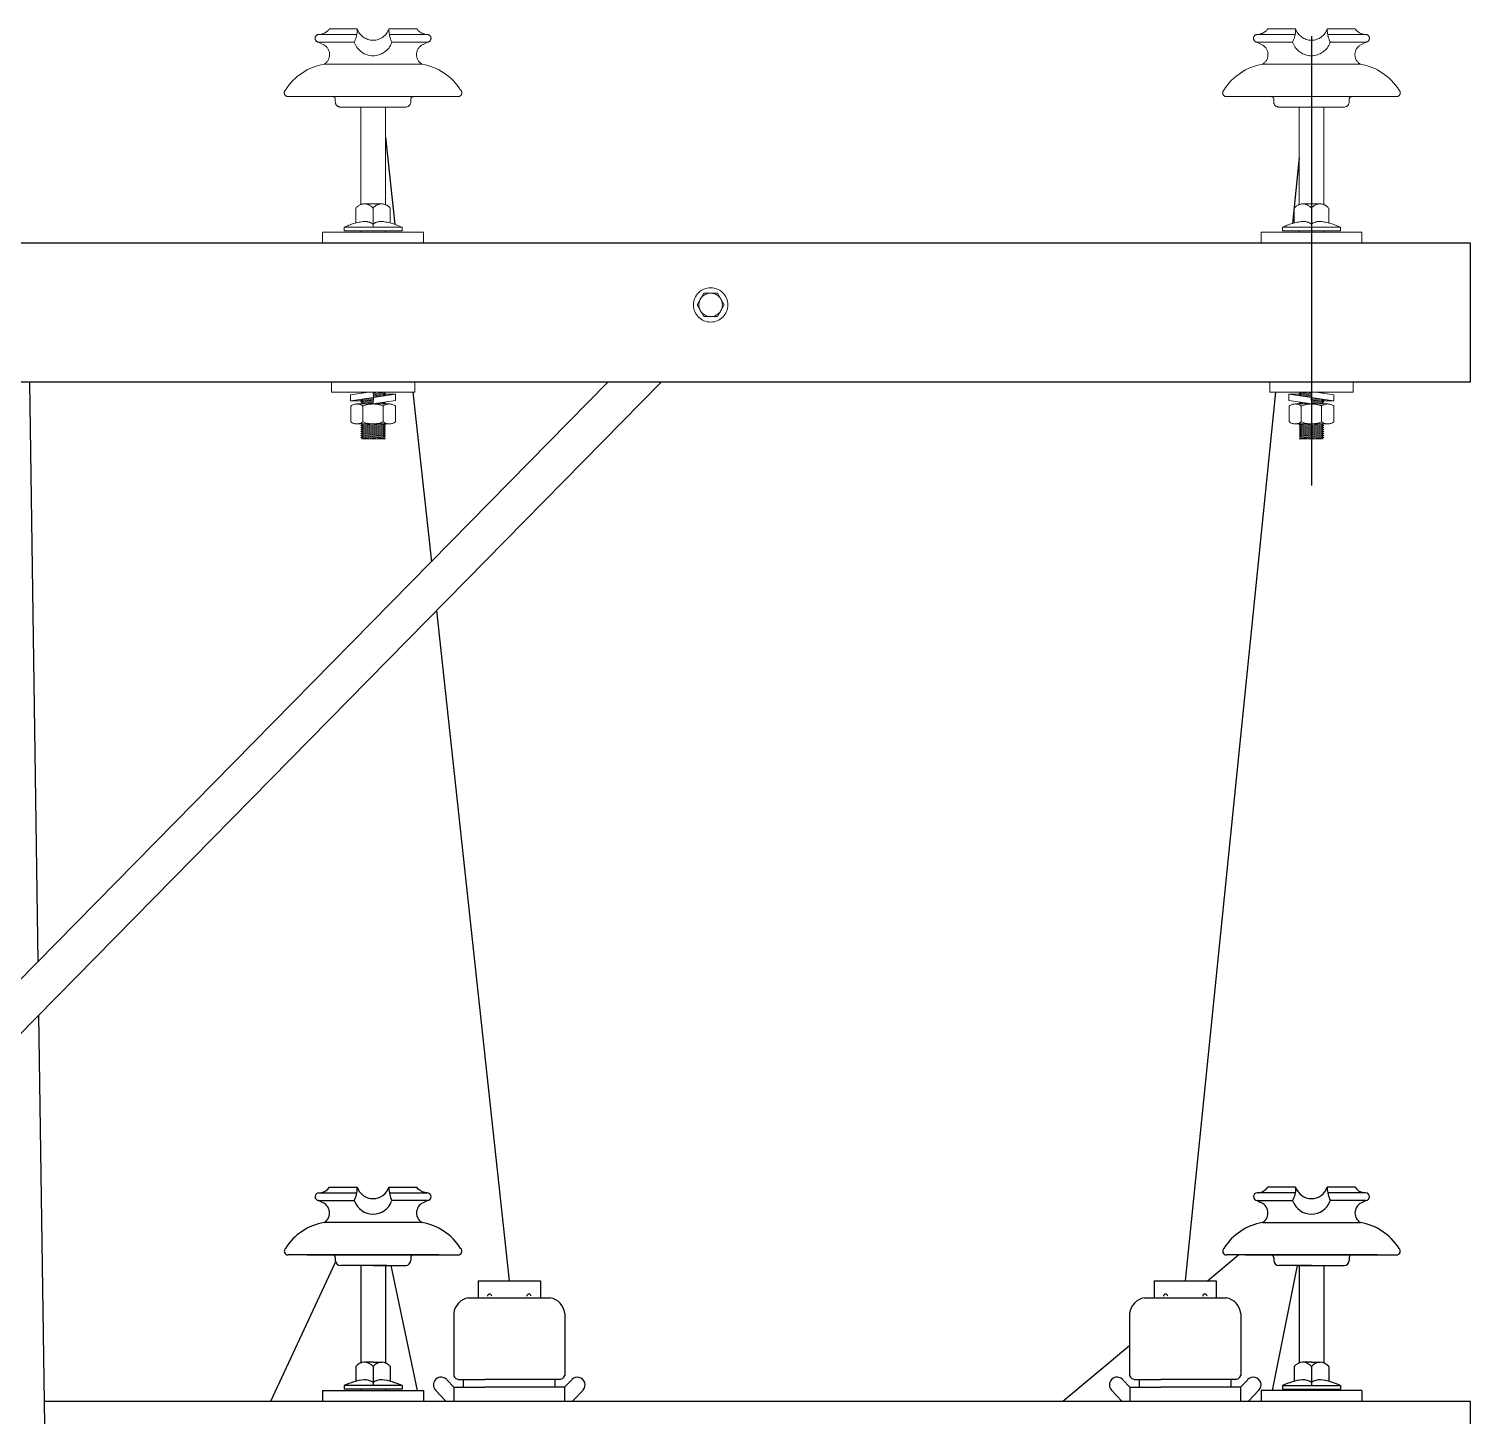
# Model space of a CAD drawing. Header units: millimetres. Extents: x 3057.5 to 3131.2, y 1715.9 to 1738.7.
# Drawn here: x 3125.129 to 3129.399, y 1734.618 to 1738.728 of the extents above; entities that cross this region are included whole.
import ezdxf

# ---------------------------------------------------------------- set-up
doc = ezdxf.new("R2010")
doc.units = ezdxf.units.MM
doc.linetypes.add('ACAD_ISO02W100', pattern=[15, 12, -3])

msp = doc.modelspace()

# ---------------------------------------------------------------- linework, layer by layer
at = {"color": 177, "linetype": 'ACAD_ISO02W100', "lineweight": 13, "ltscale": 0.13, "true_color": 0x293189}
for p, q in [((3126.0191, 1738.7279), (3126.1018, 1738.7279)), ((3126.1018, 1738.7279), (3126.1018, 1738.7254)), ((3126.1956, 1738.7279), (3126.2782, 1738.7279)), ((3128.8816, 1738.7279), (3128.7989, 1738.7279)), ((3128.9753, 1738.7279), (3128.9753, 1738.7254)), ((3129.058, 1738.7279), (3128.9753, 1738.7279)), ((3125.9877, 1738.6883), (3126.0927, 1738.6883)), ((3125.9883, 1738.711), (3125.9956, 1738.7122)), ((3125.9883, 1738.711), (3126.1005, 1738.711)), ((3125.9963, 1738.6831), (3125.9892, 1738.6877)), ((3126.0927, 1738.6883), (3126.0938, 1738.6868)), ((3126.1969, 1738.711), (3126.309, 1738.711)), ((3126.3096, 1738.6883), (3126.2047, 1738.6883)), ((3126.3081, 1738.6877), (3126.3011, 1738.6831)), ((3128.7675, 1738.6883), (3128.8724, 1738.6883)), ((3128.8803, 1738.711), (3128.7681, 1738.711)), ((3128.769, 1738.6877), (3128.776, 1738.6831)), ((3129.0888, 1738.711), (3128.9766, 1738.711)), ((3128.9844, 1738.6883), (3128.9833, 1738.6868)), ((3129.0894, 1738.6883), (3128.9844, 1738.6883)), ((3129.0808, 1738.6831), (3129.0879, 1738.6877)), ((3129.0888, 1738.711), (3129.0815, 1738.7122)), ((3126.2938, 1738.6233), (3126.0035, 1738.6233)), ((3128.7833, 1738.6233), (3129.0736, 1738.6233)), ((3126.1487, 1738.527), (3125.8969, 1738.527)), ((3125.9534, 1738.527), (3126.1487, 1738.527)), ((3126.0369, 1738.5195), (3126.0369, 1738.5112)), ((3126.3439, 1738.527), (3126.1487, 1738.527)), ((3126.1487, 1738.527), (3126.4005, 1738.527)), ((3126.2604, 1738.5195), (3126.2604, 1738.5112)), ((3128.9284, 1738.527), (3128.6766, 1738.527)), ((3128.7332, 1738.527), (3128.9284, 1738.527)), ((3128.8167, 1738.5195), (3128.8167, 1738.5112)), ((3128.9284, 1738.527), (3129.1803, 1738.527)), ((3129.1237, 1738.527), (3128.9284, 1738.527)), ((3129.0402, 1738.5195), (3129.0402, 1738.5112)), ((3126.1487, 1738.4962), (3126.0519, 1738.4962)), ((3126.1487, 1738.4962), (3126.0519, 1738.4962)), ((3126.1894, 1738.4962), (3126.1079, 1738.4962)), ((3126.1894, 1738.4962), (3126.1079, 1738.4962)), ((3126.1122, 1738.4962), (3126.1122, 1738.2073)), ((3126.1487, 1738.4962), (3126.2454, 1738.4962)), ((3126.1487, 1738.4962), (3126.2454, 1738.4962)), ((3126.1852, 1738.4962), (3126.1852, 1738.2073)), ((3128.9284, 1738.4962), (3128.8317, 1738.4962)), ((3128.9284, 1738.4962), (3128.8317, 1738.4962)), ((3128.8877, 1738.4962), (3128.9692, 1738.4962)), ((3128.8877, 1738.4962), (3128.9692, 1738.4962)), ((3128.8919, 1738.4962), (3128.8919, 1738.2073)), ((3128.9284, 1738.4962), (3129.0252, 1738.4962)), ((3128.9284, 1738.4962), (3129.0252, 1738.4962)), ((3128.9649, 1738.4962), (3128.9649, 1738.2073)), ((3126.1122, 1738.3596), (3126.1122, 1738.2073)), ((3126.1852, 1738.3606), (3126.1852, 1738.2073)), ((3126.1487, 1738.2093), (3126.1232, 1738.2093)), ((3126.1487, 1738.2093), (3126.1742, 1738.2093)), ((3128.9284, 1738.2093), (3128.9029, 1738.2093)), ((3128.9284, 1738.2093), (3128.9539, 1738.2093)), ((3126.0977, 1738.1964), (3126.0977, 1738.1527)), ((3126.1487, 1738.1964), (3126.1487, 1738.14)), ((3126.1997, 1738.1964), (3126.1997, 1738.1527)), ((3128.8774, 1738.1964), (3128.8774, 1738.1527)), ((3128.9284, 1738.1964), (3128.9284, 1738.14)), ((3128.9795, 1738.1964), (3128.9795, 1738.1527)), ((3125.9993, 1738.1251), (3125.9993, 1738.0955)), ((3125.9993, 1738.1251), (3126.298, 1738.1251)), ((3126.0629, 1738.14), (3126.0629, 1738.1293)), ((3126.2344, 1738.14), (3126.0629, 1738.14)), ((3126.2344, 1738.1293), (3126.0629, 1738.1293)), ((3126.1122, 1738.1293), (3126.1122, 1738.1251)), ((3126.1852, 1738.1293), (3126.1852, 1738.1251)), ((3126.2344, 1738.14), (3126.2344, 1738.1293)), ((3126.298, 1738.1251), (3126.298, 1738.0955)), ((3128.7791, 1738.1251), (3128.7791, 1738.0955)), ((3129.0778, 1738.1251), (3128.7791, 1738.1251)), ((3128.8427, 1738.14), (3129.0142, 1738.14)), ((3128.8427, 1738.14), (3128.8427, 1738.1293)), ((3128.8427, 1738.1293), (3129.0142, 1738.1293)), ((3128.8919, 1738.1293), (3128.8919, 1738.1251)), ((3128.9649, 1738.1293), (3128.9649, 1738.1251)), ((3129.0142, 1738.14), (3129.0142, 1738.1293)), ((3129.0778, 1738.1251), (3129.0778, 1738.0955)), ((3127.1286, 1737.9447), (3127.1086, 1737.9101)), ((3127.1086, 1737.9101), (3127.1286, 1737.8754)), ((3127.1686, 1737.9447), (3127.1286, 1737.9447)), ((3127.1886, 1737.9101), (3127.1686, 1737.9447)), ((3127.1686, 1737.8754), (3127.1886, 1737.9101)), ((3127.1286, 1737.8754), (3127.1686, 1737.8754)), ((3126.0253, 1737.6518), (3126.0253, 1737.6811)), ((3126.272, 1737.6518), (3126.0253, 1737.6518)), ((3126.1357, 1737.6518), (3126.082, 1737.644)), ((3126.1169, 1737.6491), (3126.1127, 1737.6518)), ((3126.1253, 1737.6503), (3126.1146, 1737.6518)), ((3126.1488, 1737.6518), (3126.1498, 1737.636)), ((3126.1794, 1737.6456), (3126.1489, 1737.6499)), ((3126.1852, 1737.6477), (3126.1559, 1737.6518)), ((3126.1794, 1737.6514), (3126.1766, 1737.6518)), ((3126.1794, 1737.6514), (3126.1805, 1737.6518)), ((3126.1852, 1737.6477), (3126.1794, 1737.6514)), ((3126.272, 1737.6518), (3126.272, 1737.6811)), ((3128.8051, 1737.6518), (3128.8051, 1737.6811)), ((3128.8051, 1737.6518), (3129.0518, 1737.6518)), ((3128.8919, 1737.6477), (3128.9212, 1737.6518)), ((3128.8919, 1737.6477), (3128.8977, 1737.6514)), ((3128.8977, 1737.6514), (3128.8966, 1737.6518)), ((3128.8977, 1737.6514), (3128.9005, 1737.6518)), ((3128.8977, 1737.6456), (3128.9282, 1737.6499)), ((3128.9283, 1737.6518), (3128.9274, 1737.636)), ((3128.9414, 1737.6518), (3128.9951, 1737.644)), ((3128.9518, 1737.6503), (3128.9625, 1737.6518)), ((3128.9602, 1737.6491), (3128.9644, 1737.6518)), ((3129.0518, 1737.6518), (3129.0518, 1737.6811)), ((3126.082, 1737.644), (3126.082, 1737.6261)), ((3126.1498, 1737.636), (3126.082, 1737.6261)), ((3126.082, 1737.6261), (3126.1163, 1737.6261)), ((3126.0824, 1737.6101), (3126.0824, 1737.5638)), ((3126.1974, 1737.6166), (3126.1, 1737.6166)), ((3126.118, 1737.6308), (3126.1122, 1737.6287)), ((3126.1122, 1737.6287), (3126.118, 1737.625)), ((3126.149, 1737.6235), (3126.1122, 1737.6287)), ((3126.118, 1737.625), (3126.1122, 1737.6229)), ((3126.118, 1737.6191), (3126.1122, 1737.6229)), ((3126.1565, 1737.6166), (3126.1122, 1737.6229)), ((3126.1122, 1737.617), (3126.118, 1737.6191)), ((3126.1122, 1737.617), (3126.117, 1737.6188)), ((3126.1152, 1737.6166), (3126.1122, 1737.617)), ((3126.1817, 1737.6166), (3126.1125, 1737.6166)), ((3126.1174, 1737.6312), (3126.118, 1737.6308)), ((3126.1492, 1737.6264), (3126.118, 1737.6308)), ((3126.1489, 1737.6206), (3126.118, 1737.625)), ((3126.1321, 1737.6166), (3126.118, 1737.6191)), ((3126.1187, 1737.6101), (3126.1187, 1737.5638)), ((3126.1494, 1737.6293), (3126.1265, 1737.6326)), ((3126.1495, 1737.6322), (3126.1367, 1737.6341)), ((3126.1497, 1737.6351), (3126.1468, 1737.6355)), ((3126.2154, 1737.6452), (3126.1487, 1737.6354)), ((3126.1498, 1737.636), (3126.1487, 1737.6175)), ((3126.2154, 1737.6273), (3126.1487, 1737.6175)), ((3126.1852, 1737.6418), (3126.1491, 1737.6469)), ((3126.1794, 1737.6397), (3126.1493, 1737.644)), ((3126.1685, 1737.6383), (3126.1494, 1737.641)), ((3126.1583, 1737.6368), (3126.1496, 1737.6381)), ((3126.1794, 1737.6163), (3126.1595, 1737.6191)), ((3126.1794, 1737.6163), (3126.1618, 1737.6188)), ((3126.1852, 1737.6184), (3126.1697, 1737.6206)), ((3126.1787, 1737.6101), (3126.1787, 1737.5638)), ((3126.1794, 1737.6456), (3126.1852, 1737.6477)), ((3126.1852, 1737.6418), (3126.1794, 1737.6456)), ((3126.1794, 1737.6397), (3126.1852, 1737.6418)), ((3126.1852, 1737.6184), (3126.1794, 1737.6221)), ((3126.1794, 1737.6163), (3126.1852, 1737.6188)), ((3126.1794, 1737.6163), (3126.1852, 1737.6184)), ((3126.2154, 1737.6452), (3126.1804, 1737.6452)), ((3126.1817, 1737.6166), (3126.1852, 1737.6179)), ((3126.1845, 1737.6185), (3126.1825, 1737.6188)), ((3126.2149, 1737.6101), (3126.2149, 1737.5638)), ((3126.2154, 1737.6452), (3126.2154, 1737.6273)), ((3128.8617, 1737.6452), (3128.8967, 1737.6452)), ((3128.8617, 1737.6452), (3128.8617, 1737.6273)), ((3128.8617, 1737.6452), (3128.9284, 1737.6354)), ((3128.8617, 1737.6273), (3128.9284, 1737.6175)), ((3128.8622, 1737.6101), (3128.8622, 1737.5638)), ((3128.8797, 1737.6166), (3128.9771, 1737.6166)), ((3128.8977, 1737.6456), (3128.8919, 1737.6477)), ((3128.8919, 1737.6418), (3128.928, 1737.6469)), ((3128.8919, 1737.6418), (3128.8977, 1737.6456)), ((3128.8977, 1737.6397), (3128.8919, 1737.6418)), ((3128.8919, 1737.6184), (3128.8977, 1737.6221)), ((3128.8919, 1737.6184), (3128.9074, 1737.6206)), ((3128.8977, 1737.6163), (3128.8919, 1737.6188)), ((3128.8977, 1737.6163), (3128.8919, 1737.6184)), ((3128.8954, 1737.6166), (3128.8919, 1737.6179)), ((3128.8926, 1737.6185), (3128.8946, 1737.6188)), ((3128.8954, 1737.6166), (3128.9646, 1737.6166)), ((3128.8977, 1737.6397), (3128.9278, 1737.644)), ((3128.8977, 1737.6163), (3128.9176, 1737.6191)), ((3128.8977, 1737.6163), (3128.9153, 1737.6188)), ((3128.8984, 1737.6101), (3128.8984, 1737.5638)), ((3128.9086, 1737.6383), (3128.9277, 1737.641)), ((3128.9188, 1737.6368), (3128.9275, 1737.6381)), ((3128.9206, 1737.6166), (3128.9649, 1737.6229)), ((3128.9274, 1737.636), (3128.9951, 1737.6261)), ((3128.9274, 1737.636), (3128.9284, 1737.6175)), ((3128.9274, 1737.6351), (3128.9303, 1737.6355)), ((3128.9276, 1737.6322), (3128.9405, 1737.6341)), ((3128.9277, 1737.6293), (3128.9506, 1737.6326)), ((3128.9279, 1737.6264), (3128.9591, 1737.6308)), ((3128.9281, 1737.6235), (3128.9649, 1737.6287)), ((3128.9283, 1737.6206), (3128.9591, 1737.625)), ((3128.945, 1737.6166), (3128.9591, 1737.6191)), ((3128.9584, 1737.6101), (3128.9584, 1737.5638)), ((3128.9597, 1737.6312), (3128.9591, 1737.6308)), ((3128.9591, 1737.6308), (3128.9649, 1737.6287)), ((3128.9649, 1737.6287), (3128.9591, 1737.625)), ((3128.9591, 1737.625), (3128.9649, 1737.6229)), ((3128.9591, 1737.6191), (3128.9649, 1737.6229)), ((3128.9649, 1737.617), (3128.9591, 1737.6191)), ((3128.9649, 1737.617), (3128.9601, 1737.6188)), ((3128.9951, 1737.6261), (3128.9608, 1737.6261)), ((3128.9619, 1737.6166), (3128.9649, 1737.617)), ((3128.9947, 1737.6101), (3128.9947, 1737.5638)), ((3128.9951, 1737.644), (3128.9951, 1737.6261)), ((3126.1998, 1737.5575), (3126.0975, 1737.5575)), ((3126.1122, 1737.5526), (3126.118, 1737.5547)), ((3126.1852, 1737.5423), (3126.1122, 1737.5526)), ((3126.118, 1737.5489), (3126.1122, 1737.5526)), ((3126.1122, 1737.5468), (3126.118, 1737.5489)), ((3126.1852, 1737.5364), (3126.1122, 1737.5468)), ((3126.118, 1737.543), (3126.1122, 1737.5468)), ((3126.1122, 1737.5409), (3126.118, 1737.543)), ((3126.118, 1737.5372), (3126.1122, 1737.5409)), ((3126.1852, 1737.5306), (3126.1122, 1737.5409)), ((3126.1122, 1737.5351), (3126.118, 1737.5372)), ((3126.118, 1737.5313), (3126.1122, 1737.5351)), ((3126.1852, 1737.5247), (3126.1122, 1737.5351)), ((3126.118, 1737.5313), (3126.1122, 1737.5292)), ((3126.118, 1737.5255), (3126.1122, 1737.5292)), ((3126.1852, 1737.5189), (3126.1122, 1737.5292)), ((3126.1122, 1737.5234), (3126.118, 1737.5255)), ((3126.118, 1737.5196), (3126.1122, 1737.5234)), ((3126.1852, 1737.513), (3126.1122, 1737.5234)), ((3126.118, 1737.5547), (3126.1128, 1737.5529)), ((3126.118, 1737.5547), (3126.1137, 1737.5575)), ((3126.1137, 1737.5575), (3126.118, 1737.5547)), ((3126.1794, 1737.546), (3126.118, 1737.5547)), ((3126.1313, 1737.5529), (3126.118, 1737.5547)), ((3126.1794, 1737.5402), (3126.118, 1737.5489)), ((3126.1794, 1737.5343), (3126.118, 1737.543)), ((3126.1794, 1737.5285), (3126.118, 1737.5372)), ((3126.1794, 1737.5226), (3126.118, 1737.5313)), ((3126.1794, 1737.5168), (3126.118, 1737.5255)), ((3126.1852, 1737.5481), (3126.1192, 1737.5575)), ((3126.1794, 1737.5519), (3126.1398, 1737.5575)), ((3126.1852, 1737.554), (3126.1605, 1737.5575)), ((3126.1852, 1737.554), (3126.1605, 1737.5575)), ((3126.1794, 1737.5519), (3126.1852, 1737.554)), ((3126.1852, 1737.5481), (3126.1794, 1737.5519)), ((3126.1794, 1737.546), (3126.1852, 1737.5481)), ((3126.1852, 1737.5423), (3126.1794, 1737.546)), ((3126.1794, 1737.5402), (3126.1852, 1737.5423)), ((3126.1852, 1737.5364), (3126.1794, 1737.5402)), ((3126.1852, 1737.5364), (3126.1794, 1737.5343)), ((3126.1852, 1737.5306), (3126.1794, 1737.5343)), ((3126.1794, 1737.5285), (3126.1852, 1737.5306)), ((3126.1852, 1737.5247), (3126.1794, 1737.5285)), ((3126.1852, 1737.5247), (3126.1794, 1737.5285)), ((3126.1794, 1737.5226), (3126.1852, 1737.5247)), ((3126.1852, 1737.5189), (3126.1794, 1737.5226)), ((3126.1852, 1737.554), (3126.1798, 1737.5575)), ((3128.8773, 1737.5575), (3128.9796, 1737.5575)), ((3128.8919, 1737.5481), (3128.9579, 1737.5575)), ((3128.8919, 1737.554), (3128.8973, 1737.5575)), ((3128.8919, 1737.554), (3128.9166, 1737.5575)), ((3128.8919, 1737.554), (3128.9166, 1737.5575)), ((3128.8977, 1737.5519), (3128.8919, 1737.554)), ((3128.8919, 1737.5423), (3128.9649, 1737.5526)), ((3128.8919, 1737.5481), (3128.8977, 1737.5519)), ((3128.8977, 1737.546), (3128.8919, 1737.5481)), ((3128.8919, 1737.5364), (3128.9649, 1737.5468)), ((3128.8919, 1737.5423), (3128.8977, 1737.546)), ((3128.8977, 1737.5402), (3128.8919, 1737.5423)), ((3128.8919, 1737.5306), (3128.9649, 1737.5409)), ((3128.8919, 1737.5364), (3128.8977, 1737.5402)), ((3128.8919, 1737.5364), (3128.8977, 1737.5343)), ((3128.8919, 1737.5247), (3128.9649, 1737.5351)), ((3128.8919, 1737.5306), (3128.8977, 1737.5343)), ((3128.8977, 1737.5285), (3128.8919, 1737.5306)), ((3128.8919, 1737.5189), (3128.9649, 1737.5292)), ((3128.8919, 1737.5247), (3128.8977, 1737.5285)), ((3128.8919, 1737.5247), (3128.8977, 1737.5285)), ((3128.8977, 1737.5226), (3128.8919, 1737.5247)), ((3128.8919, 1737.513), (3128.9649, 1737.5234)), ((3128.8919, 1737.5189), (3128.8977, 1737.5226)), ((3128.8977, 1737.5519), (3128.9373, 1737.5575)), ((3128.8977, 1737.546), (3128.9591, 1737.5547)), ((3128.8977, 1737.5402), (3128.9591, 1737.5489)), ((3128.8977, 1737.5343), (3128.9591, 1737.543)), ((3128.8977, 1737.5285), (3128.9591, 1737.5372)), ((3128.8977, 1737.5226), (3128.9591, 1737.5313)), ((3128.8977, 1737.5168), (3128.9591, 1737.5255)), ((3128.9458, 1737.5529), (3128.9591, 1737.5547)), ((3128.9634, 1737.5575), (3128.9591, 1737.5547)), ((3128.9591, 1737.5547), (3128.9634, 1737.5575)), ((3128.9591, 1737.5547), (3128.9643, 1737.5529)), ((3128.9649, 1737.5526), (3128.9591, 1737.5547)), ((3128.9591, 1737.5489), (3128.9649, 1737.5526)), ((3128.9649, 1737.5468), (3128.9591, 1737.5489)), ((3128.9591, 1737.543), (3128.9649, 1737.5468)), ((3128.9649, 1737.5409), (3128.9591, 1737.543)), ((3128.9591, 1737.5372), (3128.9649, 1737.5409)), ((3128.9649, 1737.5351), (3128.9591, 1737.5372)), ((3128.9591, 1737.5313), (3128.9649, 1737.5351)), ((3128.9591, 1737.5313), (3128.9649, 1737.5292)), ((3128.9591, 1737.5255), (3128.9649, 1737.5292)), ((3128.9649, 1737.5234), (3128.9591, 1737.5255)), ((3128.9591, 1737.5196), (3128.9649, 1737.5234)), ((3126.1122, 1737.5175), (3126.118, 1737.5196)), ((3126.1438, 1737.513), (3126.1122, 1737.5175)), ((3126.118, 1737.5138), (3126.1122, 1737.5175)), ((3126.1159, 1737.513), (3126.118, 1737.5138)), ((3126.1852, 1737.513), (3126.1159, 1737.513)), ((3126.1645, 1737.513), (3126.118, 1737.5196)), ((3126.1232, 1737.513), (3126.118, 1737.5138)), ((3126.1794, 1737.5168), (3126.1852, 1737.5189)), ((3126.1852, 1737.513), (3126.1794, 1737.5168)), ((3128.8977, 1737.5168), (3128.8919, 1737.5189)), ((3128.8919, 1737.513), (3128.8977, 1737.5168)), ((3128.8919, 1737.513), (3128.9612, 1737.513)), ((3128.9126, 1737.513), (3128.9591, 1737.5196)), ((3128.9333, 1737.513), (3128.9649, 1737.5175)), ((3128.9539, 1737.513), (3128.9591, 1737.5138)), ((3128.9649, 1737.5175), (3128.9591, 1737.5196)), ((3128.9591, 1737.5138), (3128.9649, 1737.5175)), ((3128.9612, 1737.513), (3128.9591, 1737.5138))]:
    msp.add_line(p, q, dxfattribs=at)
at = {"color": 177, "linetype": 'Continuous', "ltscale": 0.13, "true_color": 0x293189}
for p, q in [((3128.9284, 1738.7064), (3128.9284, 1737.3756)), ((3126.1852, 1738.4066), (3126.2131, 1738.1487)), ((3128.8919, 1738.3464), (3128.8721, 1738.1512)), ((3126.2669, 1737.6518), (3126.3214, 1737.1493)), ((3128.8215, 1737.6518), (3128.5545, 1735.019)), ((3126.337, 1737.0048), (3126.5521, 1735.019)), ((3128.6204, 1735.019), (3128.7128, 1735.0958)), ((3125.846, 1734.6623), (3126.0379, 1735.0745)), ((3126.201, 1735.0649), (3126.2795, 1734.6939)), ((3128.8864, 1735.0649), (3128.8122, 1734.6939)), ((3128.1916, 1734.6623), (3128.3899, 1734.8272)), ((3126.3881, 1734.704), (3126.3881, 1734.6623)), ((3126.4165, 1734.704), (3126.4165, 1734.7274)), ((3126.6877, 1734.704), (3126.6877, 1734.7274)), ((3126.7162, 1734.704), (3126.7162, 1734.6623)), ((3128.3904, 1734.704), (3128.3904, 1734.6623)), ((3128.4189, 1734.704), (3128.4189, 1734.7274)), ((3128.6901, 1734.704), (3128.6901, 1734.7274)), ((3128.7186, 1734.704), (3128.7186, 1734.6623))]:
    msp.add_line(p, q, dxfattribs=at)
at = {"color": 177, "linetype": 'ACAD_ISO02W100', "true_color": 0x293189}
for p, q in [((3129.3986, 1738.0936), (3129.3986, 1737.6811)), ((3125.1565, 1735.9651), (3125.1319, 1737.6811)), ((3125.3159, 1724.859), (3125.1588, 1735.8069))]:
    msp.add_line(p, q, dxfattribs=at)
at = {"color": 177, "linetype": 'Continuous', "true_color": 0x293189}
for p, q in [((3125.9883, 1735.2798), (3125.9956, 1735.281)), ((3125.9883, 1735.2798), (3126.1005, 1735.2798)), ((3126.0191, 1735.2966), (3126.1018, 1735.2966)), ((3126.1018, 1735.2966), (3126.1018, 1735.2942)), ((3126.1956, 1735.2966), (3126.2782, 1735.2966)), ((3126.1969, 1735.2798), (3126.309, 1735.2798)), ((3128.8803, 1735.2798), (3128.7681, 1735.2798)), ((3128.8816, 1735.2966), (3128.7989, 1735.2966)), ((3128.9753, 1735.2966), (3128.9753, 1735.2942)), ((3129.058, 1735.2966), (3128.9753, 1735.2966)), ((3129.0888, 1735.2798), (3128.9766, 1735.2798)), ((3129.0888, 1735.2798), (3129.0815, 1735.281)), ((3125.9877, 1735.2571), (3126.0927, 1735.2571)), ((3125.9963, 1735.2518), (3125.9892, 1735.2565)), ((3126.0927, 1735.2571), (3126.0938, 1735.2556)), ((3126.3096, 1735.2571), (3126.2047, 1735.2571)), ((3126.3081, 1735.2565), (3126.3011, 1735.2518)), ((3128.7675, 1735.2571), (3128.8724, 1735.2571)), ((3128.769, 1735.2565), (3128.776, 1735.2518)), ((3128.9844, 1735.2571), (3128.9833, 1735.2556)), ((3129.0894, 1735.2571), (3128.9844, 1735.2571)), ((3129.0808, 1735.2518), (3129.0879, 1735.2565)), ((3126.2938, 1735.1921), (3126.0035, 1735.1921)), ((3128.7833, 1735.1921), (3129.0736, 1735.1921)), ((3126.1487, 1735.0958), (3125.8969, 1735.0958)), ((3125.9534, 1735.0958), (3126.1487, 1735.0958)), ((3126.0369, 1735.0883), (3126.0369, 1735.0799)), ((3126.1487, 1735.0958), (3126.4005, 1735.0958)), ((3126.3439, 1735.0958), (3126.1487, 1735.0958)), ((3126.2604, 1735.0883), (3126.2604, 1735.0799)), ((3128.9284, 1735.0958), (3128.6766, 1735.0958)), ((3128.7332, 1735.0958), (3128.9284, 1735.0958)), ((3128.8167, 1735.0883), (3128.8167, 1735.0799)), ((3128.9284, 1735.0958), (3129.1803, 1735.0958)), ((3129.1237, 1735.0958), (3128.9284, 1735.0958)), ((3129.0402, 1735.0883), (3129.0402, 1735.0799)), ((3126.1487, 1735.0649), (3126.0519, 1735.0649)), ((3126.1487, 1735.0649), (3126.0519, 1735.0649)), ((3126.1894, 1735.0649), (3126.1079, 1735.0649)), ((3126.1894, 1735.0649), (3126.1079, 1735.0649)), ((3126.1122, 1735.0649), (3126.1122, 1734.7761)), ((3126.1487, 1735.0649), (3126.2454, 1735.0649)), ((3126.1487, 1735.0649), (3126.2454, 1735.0649)), ((3126.1852, 1735.0649), (3126.1852, 1734.7761)), ((3128.9284, 1735.0649), (3128.8317, 1735.0649)), ((3128.9284, 1735.0649), (3128.8317, 1735.0649)), ((3128.8877, 1735.0649), (3128.9692, 1735.0649)), ((3128.8877, 1735.0649), (3128.9692, 1735.0649)), ((3128.8919, 1735.0649), (3128.8919, 1734.7761)), ((3128.9284, 1735.0649), (3129.0252, 1735.0649)), ((3128.9284, 1735.0649), (3129.0252, 1735.0649)), ((3128.9649, 1735.0649), (3128.9649, 1734.7761)), ((3126.1122, 1734.9283), (3126.1122, 1734.7761)), ((3126.1852, 1734.9294), (3126.1852, 1734.7761)), ((3126.0977, 1734.7651), (3126.0977, 1734.7214)), ((3126.1487, 1734.778), (3126.1232, 1734.778)), ((3126.1487, 1734.778), (3126.1742, 1734.778)), ((3126.1487, 1734.7651), (3126.1487, 1734.7088)), ((3126.1997, 1734.7651), (3126.1997, 1734.7214)), ((3128.8774, 1734.7651), (3128.8774, 1734.7214)), ((3128.9284, 1734.778), (3128.9029, 1734.778)), ((3128.9284, 1734.778), (3128.9539, 1734.778)), ((3128.9284, 1734.7651), (3128.9284, 1734.7088)), ((3128.9795, 1734.7651), (3128.9795, 1734.7214)), ((3126.2344, 1734.7088), (3126.0629, 1734.7088)), ((3126.0629, 1734.7088), (3126.0629, 1734.6981)), ((3126.2344, 1734.7088), (3126.2344, 1734.6981)), ((3128.8427, 1734.7088), (3129.0142, 1734.7088)), ((3128.8427, 1734.7088), (3128.8427, 1734.6981)), ((3129.0142, 1734.7088), (3129.0142, 1734.6981)), ((3125.9993, 1734.6939), (3126.298, 1734.6939)), ((3125.9993, 1734.6939), (3125.9993, 1734.6642)), ((3126.2344, 1734.6981), (3126.0629, 1734.6981)), ((3126.1122, 1734.6981), (3126.1122, 1734.6939)), ((3126.1852, 1734.6981), (3126.1852, 1734.6939)), ((3126.298, 1734.6939), (3126.298, 1734.6642)), ((3128.7791, 1734.6939), (3128.7791, 1734.6642)), ((3129.0778, 1734.6939), (3128.7791, 1734.6939)), ((3128.8427, 1734.6981), (3129.0142, 1734.6981)), ((3128.8919, 1734.6981), (3128.8919, 1734.6939)), ((3128.9649, 1734.6981), (3128.9649, 1734.6939)), ((3129.0778, 1734.6939), (3129.0778, 1734.6642)), ((3129.3986, 1734.6623), (3129.3986, 1734.2498))]:
    msp.add_line(p, q, dxfattribs=at)
at = {"color": 177, "true_color": 0x293189}
for p, q in [((3126.4601, 1735.019), (3126.4601, 1734.9691)), ((3126.4601, 1735.019), (3126.6442, 1735.019)), ((3126.6442, 1735.019), (3126.6442, 1734.9691)), ((3128.4624, 1735.019), (3128.4624, 1734.9691)), ((3128.4624, 1735.019), (3128.6466, 1735.019)), ((3128.6466, 1735.019), (3128.6466, 1734.9691)), ((3126.4306, 1734.9691), (3126.4601, 1734.9691)), ((3126.4601, 1734.9691), (3126.6736, 1734.9691)), ((3128.433, 1734.9691), (3128.4624, 1734.9691)), ((3128.4624, 1734.9691), (3128.676, 1734.9691)), ((3126.3875, 1734.9228), (3126.3875, 1734.739)), ((3126.7168, 1734.9228), (3126.7168, 1734.739)), ((3128.3899, 1734.9228), (3128.3899, 1734.739)), ((3128.7191, 1734.9228), (3128.7191, 1734.739)), ((3126.3672, 1734.7264), (3126.3881, 1734.704)), ((3126.3881, 1734.704), (3126.4799, 1734.704)), ((3126.4008, 1734.7274), (3126.4799, 1734.7274)), ((3126.7035, 1734.7274), (3126.4799, 1734.7274)), ((3126.7162, 1734.704), (3126.4799, 1734.704)), ((3126.7371, 1734.7264), (3126.7162, 1734.704)), ((3128.3695, 1734.7264), (3128.3904, 1734.704)), ((3128.3904, 1734.704), (3128.4823, 1734.704)), ((3128.4032, 1734.7274), (3128.4823, 1734.7274)), ((3128.7058, 1734.7274), (3128.4823, 1734.7274)), ((3128.7186, 1734.704), (3128.4823, 1734.704)), ((3128.7395, 1734.7264), (3128.7186, 1734.704)), ((3126.3337, 1734.6953), (3126.3644, 1734.6623)), ((3126.7706, 1734.6953), (3126.7399, 1734.6623)), ((3128.3361, 1734.6953), (3128.3667, 1734.6623)), ((3128.773, 1734.6953), (3128.7423, 1734.6623))]:
    msp.add_line(p, q, dxfattribs=at)
at = {"color": 177, "linetype": 'ACAD_ISO02W100', "lineweight": 13, "ltscale": 0.13, "true_color": 0x293189}
for points in [[(3126.1956, 1738.7279), (3126.1956, 1738.7254, 0.121037), (3126.2047, 1738.6883), (3126.2035, 1738.6868)], [(3126.309, 1738.711), (3126.3017, 1738.7122, -0.212656), (3126.2782, 1738.7279, 0.508971)], [(3128.7681, 1738.711), (3128.7754, 1738.7122, 0.212656), (3128.7989, 1738.7279, -0.508971)], [(3128.8816, 1738.7279), (3128.8816, 1738.7254, -0.121037), (3128.8724, 1738.6883), (3128.8736, 1738.6868)]]:
    msp.add_lwpolyline(points, format="xyb", dxfattribs=at)
at = {"color": 177, "linetype": 'ACAD_ISO02W100', "true_color": 0x293189}
for points in [[(3120.3986, 1738.0936), (3129.3986, 1738.0936)], [(3129.3986, 1737.6811), (3120.3986, 1737.6811)], [(3126.8444, 1737.6811), (3124.7927, 1735.5952), (3124.8729, 1735.5163), (3127.0022, 1737.6811)]]:
    msp.add_lwpolyline(points, dxfattribs=at)
at = {"color": 177, "linetype": 'Continuous', "true_color": 0x293189}
for points in [[(3126.1956, 1735.2966), (3126.1956, 1735.2942, 0.121037), (3126.2047, 1735.2571), (3126.2035, 1735.2556)], [(3126.309, 1735.2798), (3126.3017, 1735.281, -0.212656), (3126.2782, 1735.2966, 0.508971)], [(3128.7681, 1735.2798), (3128.7754, 1735.281, 0.212656), (3128.7989, 1735.2966, -0.508971)], [(3128.8816, 1735.2966), (3128.8816, 1735.2942, -0.121037), (3128.8724, 1735.2571), (3128.8736, 1735.2556)]]:
    msp.add_lwpolyline(points, format="xyb", dxfattribs=at)
msp.add_lwpolyline([(3125.1752, 1734.6623), (3129.3986, 1734.6623)], dxfattribs=at)
at = {"color": 177, "linetype": 'ACAD_ISO02W100', "lineweight": 13, "ltscale": 0.13, "true_color": 0x293189}
for radius in [0.0509, 0.0348]:
    msp.add_circle((3127.1486, 1737.9101), radius, dxfattribs=at)
for centre, radius, start, end in [((3125.9899, 1738.7464), 0.0347, 279.5633, 327.585), ((3126.0217, 1738.7254), 0.0801, 332.3947, 0), ((3126.1487, 1738.7436), 0.0495, 198.5719, 341.4281), ((3128.9284, 1738.7436), 0.0495, 198.5719, 341.4281), ((3129.0554, 1738.7254), 0.0801, 180, 207.6053), ((3129.0873, 1738.7464), 0.0347, 212.415, 260.4367), ((3125.9883, 1738.6997), 0.0114, 90, 265.4375), ((3125.9871, 1738.6846), 0.00375, 56.4804, 85.4375), ((3125.9869, 1738.6514), 0.033, 302.3117, 73.5443), ((3126.1487, 1738.7064), 0.0583, 199.6181, 340.3819), ((3126.3102, 1738.6516), 0.0328, 106.1876, 236.284), ((3126.3102, 1738.6846), 0.00375, 94.5625, 123.5196), ((3126.309, 1738.6997), 0.0114, 274.5625, 90), ((3128.7681, 1738.6997), 0.0114, 90, 265.4375), ((3128.7669, 1738.6846), 0.00375, 56.4804, 85.4375), ((3128.7669, 1738.6516), 0.0328, 303.716, 73.8124), ((3128.9284, 1738.7064), 0.0583, 199.6181, 340.3819), ((3129.0902, 1738.6514), 0.033, 106.4557, 237.6883), ((3129.09, 1738.6846), 0.00375, 94.5625, 123.5196), ((3129.0888, 1738.6997), 0.0114, 274.5625, 90), ((3126.0339, 1738.4546), 0.1714, 100.1903, 147.5594), ((3126.2947, 1738.6269), 0.00375, 223.6644, 255.6599), ((3126.2635, 1738.4546), 0.1714, 32.4406, 79.8097), ((3128.8136, 1738.4546), 0.1714, 100.1903, 147.5594), ((3128.7824, 1738.6269), 0.00375, 284.3401, 316.3356), ((3129.0432, 1738.4546), 0.1714, 32.4406, 79.8097), ((3125.8969, 1738.5383), 0.0112, 132.7567, 270), ((3126.4005, 1738.5383), 0.0112, 270, 47.2433), ((3128.6766, 1738.5383), 0.0112, 132.7567, 270), ((3129.1803, 1738.5383), 0.0112, 270, 47.2433), ((3126.0294, 1738.5195), 0.0075, 0, 90), ((3126.0519, 1738.5112), 0.015, 180, 270), ((3126.0519, 1738.5112), 0.015, 180, 270), ((3126.2454, 1738.5112), 0.015, 270, 0), ((3126.2454, 1738.5112), 0.015, 270, 0), ((3126.2679, 1738.5195), 0.0075, 90, 180), ((3128.8092, 1738.5195), 0.0075, 0, 90), ((3128.8317, 1738.5112), 0.015, 180, 270), ((3128.8317, 1738.5112), 0.015, 180, 270), ((3129.0252, 1738.5112), 0.015, 270, 0), ((3129.0252, 1738.5112), 0.015, 270, 0), ((3129.0477, 1738.5195), 0.0075, 90, 180), ((3126.1232, 1738.1776), 0.0317, 36.3805, 143.6195), ((3126.1742, 1738.1776), 0.0317, 36.3805, 143.6195), ((3128.9029, 1738.1776), 0.0317, 36.3805, 143.6195), ((3128.9539, 1738.1776), 0.0317, 36.3805, 143.6195), ((3126.1445, 1737.9701), 0.1885, 96.8389, 115.6272), ((3126.1237, 1738.1134), 0.0439, 55.2958, 92.2198), ((3126.1736, 1738.1134), 0.0439, 87.7802, 124.7042), ((3126.1529, 1737.9701), 0.1885, 64.3728, 83.1611), ((3128.9242, 1737.9701), 0.1885, 96.8389, 115.6272), ((3128.9035, 1738.1134), 0.0439, 55.2958, 92.2198), ((3128.9534, 1738.1134), 0.0439, 87.7802, 124.7042), ((3128.9327, 1737.9701), 0.1885, 64.3728, 83.1611), ((3126.1006, 1737.5881), 0.0285, 50.555, 129.445), ((3126.1487, 1737.5441), 0.0725, 65.5674, 114.4326), ((3126.1968, 1737.5881), 0.0285, 50.555, 129.445), ((3128.8803, 1737.5881), 0.0285, 50.555, 129.445), ((3128.9284, 1737.5441), 0.0725, 65.5674, 114.4326), ((3128.9766, 1737.5881), 0.0285, 50.555, 129.445), ((3126.1006, 1737.5859), 0.0285, 230.555, 309.445), ((3126.1487, 1737.6299), 0.0725, 245.5674, 294.4326), ((3126.1968, 1737.5859), 0.0285, 230.555, 309.445), ((3128.8803, 1737.5859), 0.0285, 230.555, 309.445), ((3128.9284, 1737.6299), 0.0725, 245.5674, 294.4326), ((3128.9766, 1737.5859), 0.0285, 230.555, 309.445)]:
    msp.add_arc(centre, radius, start, end, dxfattribs=at)
at = {"color": 177, "linetype": 'Continuous', "true_color": 0x293189}
for centre, radius, start, end in [((3125.9883, 1735.2684), 0.0114, 90, 265.4375), ((3125.9899, 1735.3152), 0.0347, 279.5633, 327.585), ((3126.0217, 1735.2942), 0.0801, 332.3947, 0), ((3126.1487, 1735.3124), 0.0495, 198.5719, 341.4281), ((3126.309, 1735.2684), 0.0114, 274.5625, 90), ((3128.7681, 1735.2684), 0.0114, 90, 265.4375), ((3128.9284, 1735.3124), 0.0495, 198.5719, 341.4281), ((3129.0554, 1735.2942), 0.0801, 180, 207.6053), ((3129.0873, 1735.3152), 0.0347, 212.415, 260.4367), ((3129.0888, 1735.2684), 0.0114, 274.5625, 90), ((3125.9871, 1735.2534), 0.00375, 56.4804, 85.4375), ((3125.9869, 1735.2202), 0.033, 302.3117, 73.5443), ((3126.1487, 1735.2751), 0.0583, 199.6181, 340.3819), ((3126.3102, 1735.2203), 0.0328, 106.1876, 236.284), ((3126.3102, 1735.2534), 0.00375, 94.5625, 123.5196), ((3128.7669, 1735.2534), 0.00375, 56.4804, 85.4375), ((3128.7669, 1735.2203), 0.0328, 303.716, 73.8124), ((3128.9284, 1735.2751), 0.0583, 199.6181, 340.3819), ((3129.0902, 1735.2202), 0.033, 106.4557, 237.6883), ((3129.09, 1735.2534), 0.00375, 94.5625, 123.5196), ((3126.0339, 1735.0234), 0.1714, 100.1903, 147.5594), ((3126.2947, 1735.1957), 0.00375, 223.6644, 255.6599), ((3126.2635, 1735.0234), 0.1714, 32.4406, 79.8097), ((3128.8136, 1735.0234), 0.1714, 100.1903, 147.5594), ((3128.7824, 1735.1957), 0.00375, 284.3401, 316.3356), ((3129.0432, 1735.0234), 0.1714, 32.4406, 79.8097), ((3125.8969, 1735.107), 0.0112, 132.7567, 270), ((3126.0294, 1735.0883), 0.0075, 0, 90), ((3126.2679, 1735.0883), 0.0075, 90, 180), ((3126.4005, 1735.107), 0.0112, 270, 47.2433), ((3128.6766, 1735.107), 0.0112, 132.7567, 270), ((3128.8092, 1735.0883), 0.0075, 0, 90), ((3129.0477, 1735.0883), 0.0075, 90, 180), ((3129.1803, 1735.107), 0.0112, 270, 47.2433), ((3126.0519, 1735.0799), 0.015, 180, 270), ((3126.0519, 1735.0799), 0.015, 180, 270), ((3126.2454, 1735.0799), 0.015, 270, 0), ((3126.2454, 1735.0799), 0.015, 270, 0), ((3128.8317, 1735.0799), 0.015, 180, 270), ((3128.8317, 1735.0799), 0.015, 180, 270), ((3129.0252, 1735.0799), 0.015, 270, 0), ((3129.0252, 1735.0799), 0.015, 270, 0), ((3126.1232, 1734.7464), 0.0317, 36.3805, 143.6195), ((3126.1742, 1734.7464), 0.0317, 36.3805, 143.6195), ((3128.9029, 1734.7464), 0.0317, 36.3805, 143.6195), ((3128.9539, 1734.7464), 0.0317, 36.3805, 143.6195), ((3126.1445, 1734.5388), 0.1885, 96.8389, 115.6272), ((3126.1237, 1734.6821), 0.0439, 55.2958, 92.2198), ((3126.1736, 1734.6821), 0.0439, 87.7802, 124.7042), ((3126.1529, 1734.5388), 0.1885, 64.3728, 83.1611), ((3128.9242, 1734.5388), 0.1885, 96.8389, 115.6272), ((3128.9035, 1734.6821), 0.0439, 55.2958, 92.2198), ((3128.9534, 1734.6821), 0.0439, 87.7802, 124.7042), ((3128.9327, 1734.5388), 0.1885, 64.3728, 83.1611)]:
    msp.add_arc(centre, radius, start, end, dxfattribs=at)
at = {"color": 177, "true_color": 0x293189}
for centre, radius, start, end in [((3126.4408, 1734.9165), 0.0536, 100.8894, 173.1942), ((3126.494, 1734.9735), 0.00651, 0, 180), ((3126.6103, 1734.9735), 0.00651, 0, 180), ((3126.6635, 1734.9165), 0.0536, 6.8058, 79.1106), ((3128.4431, 1734.9165), 0.0536, 100.8894, 173.1942), ((3128.4964, 1734.9735), 0.00651, 0, 180), ((3128.6127, 1734.9735), 0.00651, 0, 180), ((3128.6659, 1734.9165), 0.0536, 6.8058, 79.1106), ((3126.3504, 1734.7109), 0.0229, 42.9157, 222.9157), ((3126.4031, 1734.7435), 0.0163, 196.1318, 278.2753), ((3126.7011, 1734.7435), 0.0163, 261.7247, 343.8682), ((3126.7538, 1734.7109), 0.0229, 317.0843, 137.0843), ((3128.3528, 1734.7109), 0.0229, 42.9157, 222.9157), ((3128.4055, 1734.7435), 0.0163, 196.1318, 278.2753), ((3128.7035, 1734.7435), 0.0163, 261.7247, 343.8682), ((3128.7562, 1734.7109), 0.0229, 317.0843, 137.0843)]:
    msp.add_arc(centre, radius, start, end, dxfattribs=at)

doc.saveas('drawing.dxf')
